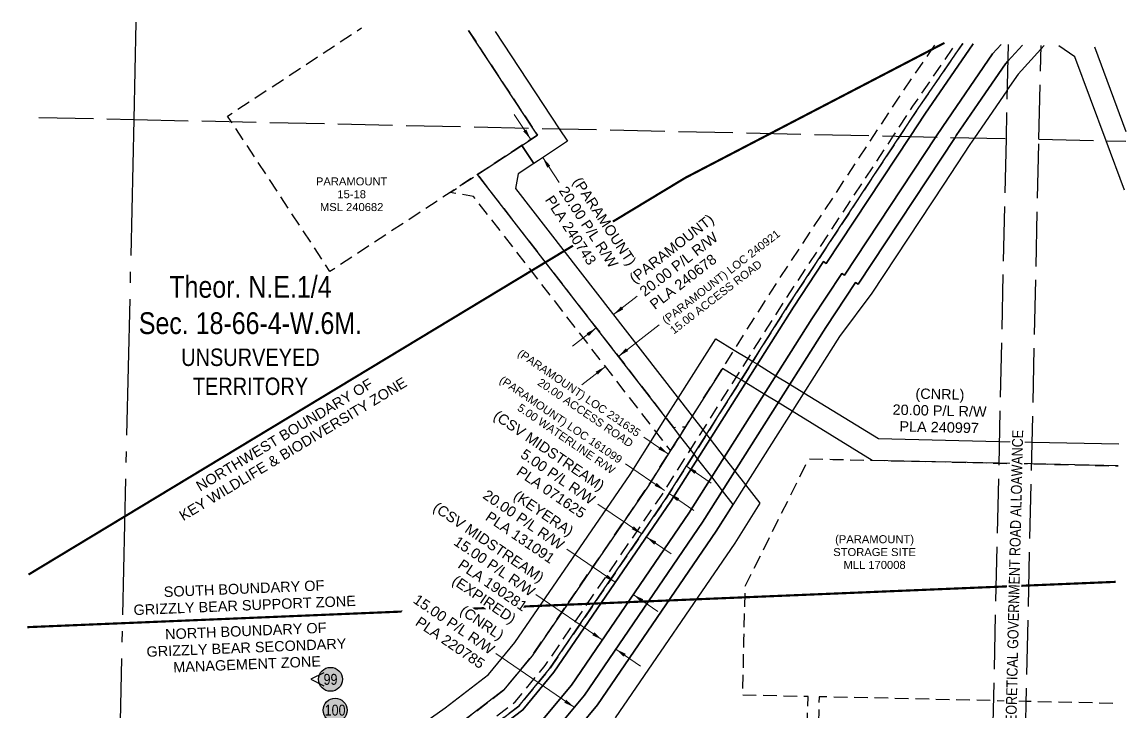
# Model space of a CAD drawing. Extents: x 393512 to 398378, y 6060644 to 6064862.
# Drawn here: x 397365 to 398378, y 6064228 to 6064862 of the extents above; entities that cross this region are included whole.
import ezdxf
from ezdxf.enums import TextEntityAlignment as Align

# ---------------------------------------------------------------- set-up
doc = ezdxf.new("R2010")
doc.units = 0
doc.header["$LTSCALE"] = 5
for name, pattern in [('DASHDOT2', [12.7, 6.35, -3.175, 0, -3.175]), ('foc-ACCESSROAD', [3.75, 2.5, -1.25]), ('foc-QUARTERLINE', [33, 25, -3, 2, -3]), ('foc-UNSURVEYED', [12.5, 10, -2.5])]:
    doc.linetypes.add(name, pattern=pattern)
for name, color, linetype in [('AS-UNDERLAY-H', 141, 'Continuous'), ('AS-WILDLIFE', 131, 'DASHDOT2'), ('C-SYMBOL', 7, 'Continuous'), ('CG-NOTES', 7, 'Continuous'), ('F-AR', 190, 'foc-ACCESSROAD'), ('F-RW', 190, 'Continuous'), ('F-WS', 190, 'foc-ACCESSROAD'), ('L-QSEC', 8, 'foc-QUARTERLINE'), ('L-UNS-T', 3, 'Continuous'), ('L-USEC', 7, 'foc-UNSURVEYED')]:
    doc.layers.add(name, color=color, linetype=linetype)
for name, color, linetype, lineweight in [('F-AR-T', 190, 'Continuous', 9), ('F-RW-T', 190, 'Continuous', 9), ('F-WS-T', 190, 'Continuous', 9)]:
    doc.layers.add(name, color=color, linetype=linetype, lineweight=lineweight)
doc.styles.add('175L', font='ARIALN.TTF', dxfattribs={"height": 20})
doc.styles.add('80CG', font='ARIALN.TTF', dxfattribs={"height": 10})
doc.styles.add('80L', font='ARIALN.TTF', dxfattribs={"height": 10})
doc.styles.add('A60', font='arial.ttf', dxfattribs={"height": 7.35})
doc.styles.add('A80', font='arial.ttf', dxfattribs={"height": 9.5})
doc.dimstyles.new('Compass 5 000', dxfattribs={"dimscale": 5, "dimtxt": 9, "dimasz": 2, "dimexe": 0.2, "dimexo": 0.0625, "dimgap": 0.5, "dimtad": 0, "dimtih": 1, "dimtoh": 1, "dimzin": 0, "dimdsep": 46, "dimtxsty": '80CG', "dimcen": 0.1, "dimse1": 1, "dimse2": 1, "dimclrd": 256, "dimclrt": 256, "dimaunit": 1, "dimadec": 4, "dimazin": 0, "dimtfac": 0.06, "dimtofl": 0, "dimtmove": 0, "dimatfit": 1, "dimfxl": 0.2, "dimtolj": 1, "dimtzin": 0, "dimlwd": -1, "dimarcsym": 0})

# ---------------------------------------------------------------- blocks, each defined once
blk = doc.blocks.new('*U419')
at = {"layer": 'AS-UNDERLAY-H'}
h = blk.add_hatch(color=256, dxfattribs=at)
h.dxf.hatch_style = 1
edge = h.paths.add_edge_path()
edge.add_arc((0, 0), 11, 0, 360)
at = {"layer": 'CG-NOTES', "color": 182}
blk.add_circle((0, 0), 11, dxfattribs=at)
at = {"color": 182, "style": '80L'}
blk.add_attdef('#', text='', height=10, dxfattribs=at).set_placement((0, 0), align=Align.MIDDLE_CENTER)

msp = doc.modelspace()

# ---------------------------------------------------------------- linework, layer by layer
at = {"layer": 'AS-WILDLIFE', "const_width": 2}
for points in [[(397370.9, 6064354.2), (397973.9, 6064718.6), (398211.6, 6064842.4)], [(397369.8, 6064305.9), (398368.8, 6064347.5)]]:
    msp.add_lwpolyline(points, dxfattribs=at)
at = {"layer": 'CG-NOTES', "color": 182}
msp.add_lwpolyline([(397642.1, 6064264), (397630.1, 6064258), (397642.1, 6064252)], dxfattribs=at)
at = {"layer": 'F-AR', "flags": 128}
for points in [[(398228.4, 6064842), (398186.8, 6064781.4), (398170.6, 6064756.8), (398069, 6064602.7), (397956.3, 6064424.4), (397849.2, 6064267.6), (397821, 6064233.5), (397799.7, 6064217.3), (397795.8, 6064214.3), (397776.7, 6064199.7), (397697, 6064142.7), (397644.4, 6064097.7), (397633.3, 6064088.1), (397622.7, 6064079.1), (397618.1, 6064073.7), (397584.7, 6064034.9), (397579.1, 6064026.5), (397570.8, 6064014), (397555, 6063990.3), (397539.8, 6063966), (397528.2, 6063947.7), (397525.2, 6063942.9), (397518.9, 6063932.9), (397513.1, 6063933), (397509.3, 6063933.1), (397492.8, 6063929), (397495.6, 6063933.5), (397504.9, 6063948.2), (397516.4, 6063966.5), (397538.2, 6064001.2), (397554.2, 6064025.1), (397562.5, 6064037.6), (397568.8, 6064047), (397592.6, 6064074.7), (397605.1, 6064089.2), (397608.5, 6064093.2), (397684.7, 6064158.4), (397764.9, 6064215.8), (397807, 6064248), (397833.2, 6064279.7), (397939.6, 6064435.4), (398052.2, 6064613.5), (398146.8, 6064757.3), (398170, 6064792.6), (398204.4, 6064842.6)], [(398228.4, 6064842), (398186.8, 6064781.4), (398170.6, 6064756.8), (398069, 6064602.7), (397956.3, 6064424.4), (397849.2, 6064267.6), (397821, 6064233.5), (397799.7, 6064217.3), (397795.8, 6064214.3), (397776.7, 6064199.7), (397697, 6064142.7), (397644.4, 6064097.7), (397633.3, 6064088.1), (397622.7, 6064079.1), (397618.1, 6064073.7), (397584.7, 6064034.9), (397579.1, 6064026.5), (397570.8, 6064014), (397555, 6063990.3), (397539.8, 6063966), (397528.2, 6063947.7), (397525.2, 6063942.9), (397518.9, 6063932.9), (397524.2, 6063932.8), (397524.7, 6063932.7), (397544.8, 6063927.1), (397554.5, 6063924.4), (397564.4, 6063920.7), (397567.8, 6063919.5), (397584.6, 6063894.7), (397593, 6063882.1), (397595.7, 6063878.1), (397607, 6063827.9), (397619.8, 6063777.6), (397635.1, 6063761.4), (397638.7, 6063757.6), (397654.7, 6063751.7), (397665.5, 6063747.7), (397695.7, 6063747.1), (397736.2, 6063756.5), (397953.1, 6063822.8), (398004.4, 6063879.4), (398037.7, 6063891.8), (398071.4, 6063895.1), (398150.7, 6063917.9), (398245.9, 6063950.6), (398250.1, 6063951.8), (398262.1, 6063955.2), (398280.5, 6063960.4), (398285.9, 6063962), (398296.1, 6063960.2), (398314.6, 6063956.9), (398317.6, 6063966.5), (398323.3, 6063984.7), (398328.1, 6063983.2), (398322.6, 6063965.6), (398319.6, 6063956), (398319.4, 6063955.4), (398318.1, 6063951.2), (398286.2, 6063956.9), (398280.4, 6063955.2), (398262.9, 6063950.2), (398250, 6063946.6), (398247.4, 6063945.8), (398152.2, 6063913.1), (398072.3, 6063890.2), (398038.8, 6063886.9), (398007.3, 6063875.2), (397955.9, 6063818.4), (397737.5, 6063751.7), (397696.3, 6063742.1), (397664.6, 6063742.8), (397654.4, 6063746.5), (397635.9, 6063753.3), (397634.8, 6063754.5), (397615.3, 6063775.1), (397602.1, 6063826.7), (397591, 6063876.1), (397588.8, 6063879.3), (397580.5, 6063891.9), (397564.6, 6063915.3), (397561.7, 6063916.4), (397552.9, 6063919.6), (397542, 6063922.7), (397523.4, 6063927.8), (397521.7, 6063927.8), (397515.8, 6063928), (397510, 6063928.1), (397513.1, 6063933), (397520.2, 6063944.3), (397533.9, 6063966.1), (397550.8, 6063993), (397566.7, 6064016.8), (397575, 6064029.3), (397580.8, 6064037.9), (397611.7, 6064073.9), (397619.2, 6064082.6), (397626, 6064088.4), (397637.1, 6064097.9), (397693.9, 6064146.6), (397773.8, 6064203.7), (397817.5, 6064237.2), (397845.2, 6064270.7), (397952.1, 6064427.1), (398064.8, 6064605.4), (398164.7, 6064756.9), (398182.7, 6064784.2), (398222.4, 6064842.1)]]:
    msp.add_lwpolyline(points, dxfattribs=at)
msp.add_lwpolyline([(397974.1, 6064489.9), (397960.3, 6064468.1), (397779.5, 6064701.4), (397757.8, 6064705), (397770.3, 6064713.2), (397782.9, 6064721.5), (397962.8, 6064489.4), (397974.1, 6064489.9)], close=True, dxfattribs=at)
at = {"layer": 'F-RW', "flags": 128}
for points in [[(397799.2, 6064853), (397858.1, 6064763.6), (397865.7, 6064752.1), (397838.9, 6064734.4), (397834.6, 6064731.6), (397823.6, 6064748.3), (397838, 6064757.8), (397833.8, 6064764.1), (397774.8, 6064853.7)], [(397365, 6064098.6), (397452.1, 6064095.2), (397626, 6064088.4), (397633.3, 6064088.1), (397640.7, 6064087.8), (397670.2, 6064086.8), (397681.2, 6064096.2), (397712.4, 6064122.9), (397791.6, 6064179.6), (397811, 6064194.4), (397814.9, 6064197.4), (397837.1, 6064214.4), (397838.4, 6064215.4), (397840, 6064217.4), (397869.2, 6064252.6), (397977.1, 6064410.6), (398090, 6064589.1), (398117.4, 6064630.7), (398119.9, 6064629), (398203.7, 6064756.1), (398210.1, 6064765.7), (398255.8, 6064832.4), (398263.6, 6064841)], [(397799.7, 6064217.3), (397821, 6064233.5), (397849.2, 6064267.6), (397956.3, 6064424.4), (398069, 6064602.7), (398170.6, 6064756.8), (398186.8, 6064781.4), (398228.4, 6064842)], [(397802.8, 6064213.3), (397824.5, 6064229.9), (397853.2, 6064264.6), (397960.4, 6064421.6), (398073.2, 6064599.9), (398100.7, 6064641.7), (398103.2, 6064640), (398180.1, 6064756.6), (398193.5, 6064776.9), (398237.9, 6064841.7)], [(398237.9, 6064841.7), (398193.5, 6064776.9), (398180.1, 6064756.6), (398103.2, 6064640), (398100.7, 6064641.7), (398073.2, 6064599.9), (397960.4, 6064421.6), (397853.2, 6064264.6), (397824.5, 6064229.9), (397802.8, 6064213.3)], [(398263.6, 6064841), (398255.8, 6064832.4), (398210.1, 6064765.7), (398203.7, 6064756.1), (398119.9, 6064629), (398117.4, 6064630.7), (398090, 6064589.1), (397977.1, 6064410.6), (397869.2, 6064252.6), (397840, 6064217.4)], [(398283.4, 6064840.5), (398269.8, 6064825.6), (398267.6, 6064823.1), (398242.7, 6064786.7), (398222.5, 6064757.4), (398221.4, 6064755.7), (398132.4, 6064620.8), (398129.9, 6064622.5), (398102.7, 6064581), (397989.7, 6064402.4), (397881.2, 6064243.6), (397862.9, 6064221.4)], [(397862.9, 6064221.4), (397881.2, 6064243.6), (397989.7, 6064402.4), (398102.7, 6064581), (398129.9, 6064622.5), (398132.4, 6064620.8), (398221.4, 6064755.7), (398222.5, 6064757.4), (398242.7, 6064786.7), (398267.6, 6064823.1), (398269.8, 6064825.6), (398283.4, 6064840.5)], [(398303.2, 6064840), (398300.2, 6064836.7), (398279.3, 6064813.7), (398269.2, 6064799.3), (398268.8, 6064798.4), (398239.3, 6064755.3), (398234.9, 6064749), (398211.1, 6064712.8), (398145, 6064612.6), (398115.2, 6064572.8), (398002.2, 6064394.1), (397893.3, 6064234.7), (397877, 6064215)], [(398377, 6064707.1), (398360, 6064752.6), (398331.4, 6064829.5), (398316.6, 6064839.7)], [(398349.3, 6064838.8), (398378.2, 6064761)], [(397877, 6064215), (397893.3, 6064234.7), (398002.2, 6064394.1), (398017.7, 6064418.6), (398007.9, 6064431.2), (397998.2, 6064443.8), (397985.1, 6064460.6), (397981.9, 6064464.8), (397978.6, 6064469), (397968.8, 6064481.6), (397962.8, 6064489.4), (397782.9, 6064721.5), (397823.6, 6064748.3), (397834.6, 6064731.6), (397820.3, 6064722.2), (397818, 6064708.8), (397980.2, 6064499.6), (397990, 6064487), (397993.2, 6064482.8), (397996.5, 6064478.6), (398009.5, 6064461.8), (398019.3, 6064449.2), (398029.1, 6064436.6), (398042.2, 6064419.7), (398019.1, 6064383.1), (397909.3, 6064222.7)], [(397365.4, 6064118.6), (397452.5, 6064115.2), (397596.9, 6064109.6), (397672, 6064174.3), (397753.2, 6064231.9), (397793.2, 6064262.5), (397817.3, 6064291.8), (397923.1, 6064446.2), (397947.4, 6064484.8), (397955.9, 6064498.3), (397967.3, 6064516.3), (398001.7, 6064570.8), (398018.6, 6064560.4), (398031.4, 6064552.5), (398035.7, 6064549.9), (398039.9, 6064547.3), (398057, 6064536.8), (398069.8, 6064529), (398082.6, 6064521.1), (398151.2, 6064479), (398262, 6064476.5), (398292.1, 6064475.8), (398371.7, 6064474.1)], [(398371.2, 6064454), (398291.7, 6064455.8), (398261.5, 6064456.5), (398145.3, 6064459.1), (398071.9, 6064504.2), (398059.1, 6064512.1), (398046.3, 6064519.9), (398029.2, 6064530.4), (398025, 6064533), (398020.7, 6064535.6), (398007.9, 6064543.5), (397980.2, 6064499.6), (397974.1, 6064489.9), (397968.8, 6064481.6), (397960.3, 6064468.1), (397939.6, 6064435.4), (397833.2, 6064279.7), (397807, 6064248), (397764.9, 6064215.8), (397684.7, 6064158.4), (397608.5, 6064093.2), (397605.1, 6064089.2), (397452.1, 6064095.2), (397365, 6064098.6)]]:
    msp.add_lwpolyline(points, dxfattribs=at)
at = {"layer": 'F-WS', "flags": 128}
for points in [[(397774.8, 6064853.7), (397833.8, 6064764.1), (397838, 6064757.8), (397770.3, 6064713.2), (397757.8, 6064705), (397647.6, 6064632.5), (397557, 6064770.2), (397553.6, 6064775.2), (397676.6, 6064856.2)], [(398366.2, 6064235.9), (398286.7, 6064237.7), (398256.6, 6064238.4), (398096.6, 6064242), (398090.2, 6063954), (398089.2, 6063910.7), (398078.9, 6063907.7), (398080, 6063954.2), (398086.4, 6064242.1), (398026.5, 6064243.4), (398027.6, 6064294), (398028.7, 6064341.5), (398028.7, 6064343.4), (398087.1, 6064460.4), (398109.2, 6064460), (398261.5, 6064456.5), (398291.7, 6064455.8), (398371.2, 6064454)]]:
    msp.add_lwpolyline(points, dxfattribs=at)
at = {"layer": 'L-QSEC'}
for p, q in [((397469.5, 6064861.6), (397467.5, 6064772.1)), ((397467.5, 6064772.1), (397449.2, 6063968))]:
    msp.add_line(p, q, dxfattribs=at)
at = {"layer": 'L-USEC'}
for p, q in [((398270.2, 6064840.9), (398268.2, 6064754.6)), ((398298.4, 6064754), (398300.3, 6064840.1)), ((397380.4, 6064774), (397467.5, 6064772.1)), ((397467.5, 6064772.1), (398268.2, 6064754.6)), ((398268.2, 6064754.6), (398250.1, 6063950.5)), ((398280.3, 6063949.9), (398298.4, 6064754)), ((398298.4, 6064754), (398378, 6064752.2))]:
    msp.add_line(p, q, dxfattribs=at)

# ---------------------------------------------------------------- block references
at = {"layer": 'CG-NOTES', "xscale": 1.000381145216327, "yscale": 1.000381145216327, "zscale": 1.000381145216327}
for p, values in [((397648.1, 6064258), {'#': '99'}), ((397652.3, 6064229.7), {'#': '100'})]:
    msp.add_blockref('*U419', p, dxfattribs=at).add_auto_attribs(values)

# ---------------------------------------------------------------- texts
at = {"layer": 'AS-WILDLIFE', "style": 'A80'}
for s, rotation, p in [('KEY WILDLIFE & BIODIVERSITY ZONE', 31.143, (397616.1, 6064465.5)), ('NORTHWEST BOUNDARY OF', 31.143, (397608.2, 6064478.5)), ('SOUTH BOUNDARY OF', 2.3859, (397568.9, 6064336.6)), ('GRIZZLY BEAR SUPPORT ZONE', 2.3859, (397569.5, 6064321.2)), ('NORTH BOUNDARY OF', 2.3859, (397570.5, 6064297.7)), ('GRIZZLY BEAR SECONDARY', 2.3859, (397571.1, 6064282.4)), ('MANAGEMENT ZONE', 2.3858, (397571.7, 6064267.1))]:
    msp.add_text(s, height=9.5, rotation=rotation, dxfattribs=at).set_placement(p, align=Align.CENTER)
at = {"layer": 'C-SYMBOL', "color": 3, "insert": (397574.6, 6064628.4), "char_height": 19.992, "width": 203.162, "attachment_point": 2, "style": '175L'}
msp.add_mtext('Theor. N.E.1/4\\PSec. 18-66-4-W.6M.', dxfattribs=at)
at = {"layer": 'F-AR-T', "style": 'A60'}
for s, p in [('(PARAMOUNT) LOC 240921', (397953.8, 6064586.7)), ('15.00 ACCESS ROAD', (397961, 6064577.4))]:
    msp.add_text(s, height=7.35, rotation=37.7884, dxfattribs=at).set_placement(p, align=Align.MIDDLE_LEFT)
for s, rotation, p in [('(PARAMOUNT) LOC 231635', 325.6493, (397931.4, 6064483.3)), ('(PARAMOUNT) LOC 161099', 325.6489, (397914.7, 6064458.8)), ('20.00 ACCESS ROAD', 325.6493, (397924.8, 6064473.6)), ('5.00 WATERLINE R/W', 325.6489, (397908.1, 6064449.1))]:
    msp.add_text(s, height=7.35, rotation=rotation, dxfattribs=at).set_placement(p, align=Align.MIDDLE_RIGHT)
at = {"layer": 'F-RW-T', "style": 'A80'}
for s, p in [('(PARAMOUNT)', (397924.2, 6064624.8)), ('20.00 P/L R/W', (397933.6, 6064612.8)), ('PLA 240678', (397942.9, 6064600.8))]:
    msp.add_text(s, height=9.5, rotation=37.7877, dxfattribs=at).set_placement(p, align=Align.MIDDLE_LEFT)
for s, p in [('(CNRL)', (398207.4, 6064515.2)), ('20.00 P/L R/W', (398207.1, 6064500)), ('PLA 240997', (398206.7, 6064484.8))]:
    msp.add_text(s, height=9.5, rotation=358.7076, dxfattribs=at).set_placement(p, align=Align.CENTER)
for s, rotation, p in [('(CSV MIDSTREAM)', 325.6486, (397898, 6064434.4)), ('5.00 P/L R/W', 325.6486, (397889.5, 6064421.8)), ('PLA 071625', 325.6486, (397880.9, 6064409.3)), ('20.00 P/L R/W', 325.6505, (397861, 6064380.2)), ('(KEYERA)', 325.6505, (397869.6, 6064392.8)), ('PLA 131091', 325.6505, (397852.4, 6064367.7))]:
    msp.add_text(s, height=9.5, rotation=rotation, dxfattribs=at).set_placement(p, align=Align.MIDDLE_RIGHT)
at = {"layer": 'F-WS-T', "style": 'A60'}
for s, p in [('PARAMOUNT', (397667.5, 6064711.6)), ('15-18', (397667.5, 6064699.8)), ('MSL 240682', (397667.5, 6064688)), ('(PARAMOUNT)', (398147.5, 6064383)), ('STORAGE SITE', (398147.5, 6064371.2)), ('MLL 170008', (398147.5, 6064359.4))]:
    msp.add_text(s, height=7.35, dxfattribs=at).set_placement(p, align=Align.CENTER)
at = {"layer": 'L-UNS-T', "color": 3, "insert": (397574.6, 6064540.3), "char_height": 15.994, "attachment_point": 5, "style": '80L'}
msp.add_mtext_dynamic_manual_height_columns('UNSURVEYED TERRITORY', width=126.364, gutter_width=47.5, heights=[0], dxfattribs=at)

# ---------------------------------------------------------------- leaders
at = {"layer": 'F-AR-T'}
for points in [[(397912.3, 6064554.6), (397949.9, 6064583.6)], [(397900.4, 6064545.3), (397878.7, 6064528.5)], [(397958.3, 6064464.9), (397935.6, 6064480.4)], [(397954.8, 6064431.4), (397918.9, 6064456)], [(397974.8, 6064453.6), (397997.5, 6064438.1)], [(397959, 6064428.6), (397981.7, 6064413.1)]]:
    msp.add_leader(points, dimstyle='Compass 5 000', dxfattribs=at)
at = {"layer": 'F-RW-T'}
for points in [[(397831.9, 6064753.8), (397816.8, 6064776.8)], [(397842.9, 6064737.1), (397858.1, 6064714.1)], [(397907.9, 6064592.9), (397929.6, 6064609.8)], [(397892.1, 6064580.7), (397870.3, 6064563.8)], [(397933.8, 6064391.5), (397893.6, 6064419)], [(397937.9, 6064388.7), (397960.7, 6064373.2)], [(397909.5, 6064347.1), (397865.1, 6064377.4)], [(397897.6, 6064294.2), (397836.7, 6064335.8)], [(397926, 6064335.8), (397948.7, 6064320.3)], [(397871.8, 6064232.3), (397799.7, 6064281.6)], [(397910, 6064285.7), (397932.7, 6064270.2)]]:
    msp.add_leader(points, dimstyle='Compass 5 000', dxfattribs=at)

# ---------------------------------------------------------------- next in the draw order: texts
at = {"layer": 'F-RW-T', "insert": (397877.9, 6064720.3), "char_height": 9.5, "width": 93.248, "attachment_point": 1, "rotation": 303.4164, "line_spacing_factor": 0.96, "style": 'A80', "bg_fill": 3, "box_fill_scale": 1.15, "bg_fill_color": 256, "bg_fill_true_color": 256, "bg_fill_transparency": 0}
msp.add_mtext('(PARAMOUNT)\\P20.00 P/L R/W\\PPLA 240743', dxfattribs=at)
at = {"layer": 'F-RW-T', "insert": (397736.2, 6064350.7), "char_height": 9.5, "width": 86.25, "attachment_point": 1, "rotation": 325.6507, "style": 'A80', "bg_fill": 3, "box_fill_scale": 1.15, "bg_fill_color": 256, "bg_fill_true_color": 256, "bg_fill_transparency": 0}
msp.add_mtext('\\pi42.55987;(CNRL)\\P\\pi1.54009;15.00 P/L R/W\\P\\pi14.74677;PLA 220785', dxfattribs=at)
at = {"layer": 'L-USEC', "insert": (398266.6, 6064170.7), "char_height": 9.996, "attachment_point": 1, "rotation": 88.6685, "style": '80L', "bg_fill": 3, "box_fill_scale": 1.15, "bg_fill_color": 256, "bg_fill_true_color": 256, "bg_fill_transparency": 0}
msp.add_mtext_dynamic_manual_height_columns('\\pi0.2784;30.18 THEORETICAL GOVERNMENT ROAD ALLOAWANCE', width=315.712, gutter_width=50, heights=[0], dxfattribs=at)

# ---------------------------------------------------------------- next in the draw order: texts
at = {"layer": 'F-RW-T', "insert": (397745.9, 6064422), "char_height": 9.5, "width": 119.059, "attachment_point": 1, "rotation": 325.6498, "line_spacing_factor": 0.961277, "style": 'A80', "bg_fill": 3, "box_fill_scale": 1.15, "bg_fill_color": 256, "bg_fill_true_color": 256, "bg_fill_transparency": 0}
msp.add_mtext('\\pi0.89855;(CSV MIDSTREAM) \\P\\pi34.34943;15.00 P/L R/W\\P\\pi49.4613;PLA 190281 \\P\\pi53.23927;(EXPIRED)', dxfattribs=at)

doc.saveas('drawing.dxf')
